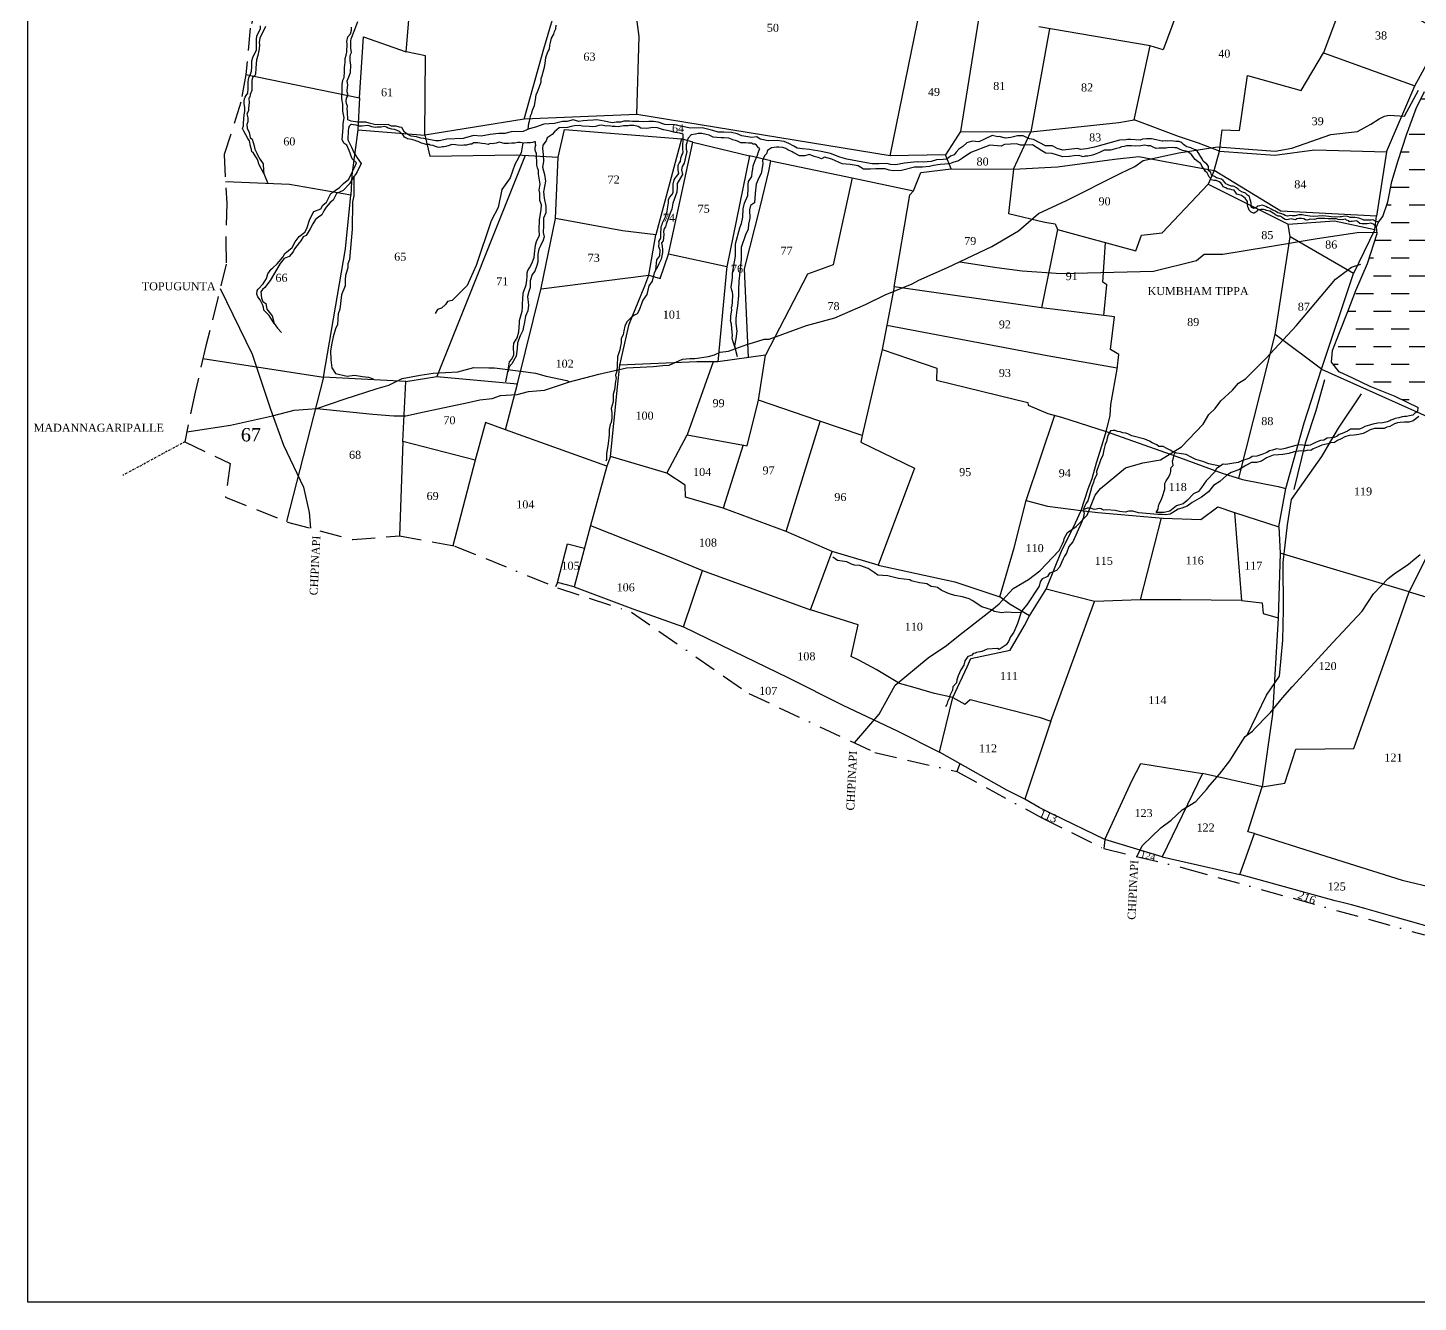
# Model space of a CAD drawing. Header units: inches. Extents: x 82 to 641, y 90 to 608.
# Drawn here: x 82.1 to 394.9, y 89.6 to 376.3 of the extents above; entities that cross this region are included whole.
import ezdxf

# ---------------------------------------------------------------- set-up
doc = ezdxf.new("R2010")
doc.units = ezdxf.units.IN
doc.header["$MEASUREMENT"] = 0
for name, pattern in [('ACAD_ISO02W100', [15, 12, -3]), ('ACAD_ISO07W100', [3, 0, -3]), ('BORDER', [1.75, 0.5, -0.25, 0.5, -0.25, 0, -0.25])]:
    doc.linetypes.add(name, pattern=pattern)
for name, color, linetype in [('CARTTRACK', 30, 'ACAD_ISO02W100'), ('NALA', 4, 'Continuous'), ('SURVEY_BND', 7, 'Continuous'), ('SURVEY_NO', 7, 'Continuous'), ('TEXT', 7, 'Continuous'), ('WATER_BODY', 4, 'Continuous')]:
    doc.layers.add(name, color=color, linetype=linetype)
doc.layers.add('FOOTPATH', color=150, linetype='ACAD_ISO07W100', lineweight=30)
doc.layers.add('VILL_BOUNDARY', color=6, linetype='BORDER', lineweight=30)
doc.styles.get("Standard").update_dxf_attribs({"font": 'TIMES.TTF', "height": 0.12})

msp = doc.modelspace()

# ---------------------------------------------------------------- hatches: boundary and pattern name
at = {"layer": 'WATER_BODY', "linetype": 'ByBlock'}
h = msp.add_hatch(dxfattribs=at)
h.set_pattern_fill('DASH', color=256, scale=31.8075, angle=180, style=0)
h.set_pattern_definition([(180, (-652.8374, -156.623), (-3.975938, -3.975937), [3.975938, -3.975938])])
h.paths.add_polyline_path([(426.74, 357.45), (420.52, 362.65), (413.96, 367.56), (407.85, 372.55), (405.98, 371.53), (402.86, 369.78), (399.23, 366.69), (396.3, 362.02), (394.47, 358.18), (392.24, 352.26), (390.4, 346.51), (388.94, 341.78), (388.04, 337.16), (386.95, 333.89), (385.94, 332.62), (385.56, 331.56), (385.71, 330.03), (383.48, 323.27), (380.84, 317.22), (379.06, 312.48), (377.22, 307.81), (375.59, 303.77), (375.4, 301.1), (377.14, 298.94), (380.18, 297.51), (384.1, 295.66), (389.73, 293.42), (395.01, 290.82), (396.26, 289.92), (397.01, 289.89), (398.57, 289.36), (399.73, 288.77), (402.57, 287.54), (403.86, 286.93), (405.14, 286.36), (406.93, 285.67), (407.6, 285.26), (408.73, 284.84), (411.09, 284.56), (412.22, 284.56), (413.2, 284.41), (414.95, 284.02), (415.93, 283.7), (416.7, 283.7), (417.54, 283.61), (418.8, 283.73), (419.84, 283.53), (421.71, 285.04), (424.1, 289.87), (426.35, 294.57), (428.56, 299.9), (430.32, 302.98), (433.22, 304.26), (436.82, 304.01), (441.22, 304.35), (448.27, 304.31), (449.11, 304.66), (450.6, 304.92), (451.9, 305.2), (453.18, 305.62), (454.43, 305.92), (456.17, 306.42), (457.68, 306.85), (458.75, 307.25), (459.52, 307.41), (460.77, 307.73), (462.01, 308.22), (463.24, 309.84), (459.55, 312.77), (453.84, 316.73), (448.84, 320.88), (444.22, 324.01), (439.81, 326.98), (439.23, 328.57), (439.26, 330.89), (438.04, 335.43), (436.82, 340.93), (435.64, 346.27), (433.99, 351.42)])

# ---------------------------------------------------------------- linework, layer by layer
at = {"linetype": 'ByBlock', "lineweight": 30}
msp.add_lwpolyline([(82.1, 608.35), (641.22, 608.35), (641.22, 89.65), (82.1, 89.65)], close=True, dxfattribs=at)
at = {"layer": 'CARTTRACK', "linetype": 'ByBlock'}
for points in [[(117.86, 285.42), (127.72, 286.94), (137.17, 289.03), (142.01, 290.33), (145.08, 290.54), (147.13, 290.65), (159.73, 289.4), (164.42, 289.01), (167.12, 289.01), (170.93, 289.85), (174.42, 290.59), (181.15, 292.02), (183.77, 292.65), (186.55, 292.95), (188.43, 293.63), (192.17, 293.82), (194.73, 294.51), (198.33, 294.82), (204, 296.7), (210.58, 298.41), (216.83, 299.83), (221.35, 300.05), (222.8, 300.1), (225, 300.36), (226.37, 300.45), (229.4, 301.79), (231.02, 301.96), (232.18, 301.96), (235.21, 302.36), (236.61, 302.75), (237.86, 303.35), (239.72, 303.56), (243.88, 305.09), (246.11, 305.78), (247.79, 306.27), (248.92, 306.28), (257.32, 309.35), (263.68, 311.11), (270.53, 314.07), (274.96, 316.24), (281.04, 318.73), (282.56, 319.54), (288.99, 322.39), (299.01, 327.16), (305.01, 330.65), (309.45, 334.54), (315.79, 337.47), (328.01, 343.63), (331.17, 345.12), (333.06, 346.45), (341.08, 348.22), (349.74, 349.55), (362.72, 348.55), (366.51, 349.28), (375.26, 352.31), (381.23, 352.99), (384.26, 354.65), (386.09, 355.88), (387.35, 356.44), (388.35, 356.64), (391.84, 356.46), (394.94, 362.33)], [(291.75, 323.71), (300.08, 322.4), (305.84, 321.65), (314.62, 321.02), (335.37, 321.57), (345, 323.99), (346.75, 325.42), (350.96, 325.42), (361, 327.09), (372.18, 328.96), (381.15, 330.3), (385.68, 330.35)], [(125.38, 317.65), (132.56, 302.92), (136.73, 290.54), (139.64, 282.42), (144.09, 272.99), (145.41, 267.28), (145.72, 263.75), (145.72, 263.75)], [(356.43, 217.23), (360.79, 226.22), (363.72, 230.47), (364.48, 238.54), (364.64, 245.44), (364.51, 256.02), (365.5, 264.52), (366.42, 270.21), (373.21, 279.9), (376.99, 286.24), (382.18, 293.96)], [(331.63, 189.89), (332.91, 192.39), (337.04, 196.36), (339.32, 198.1), (341.84, 200.42), (344.88, 202.31), (347.27, 204.99), (348.02, 205.99), (350.23, 208.42), (352.51, 211.44), (353.51, 212.98), (355.97, 216.9), (357.61, 218.08), (358.23, 218.8), (361.06, 221.73), (361.68, 222.28), (364.41, 225.61), (366.59, 228.07), (375.7, 238.06), (382.31, 245.06), (384.84, 248.98), (388.12, 252.45), (389.48, 253.46), (392.69, 255.69), (394.12, 256.9), (395.33, 257.88)]]:
    msp.add_lwpolyline(points, dxfattribs=at)
at = {"layer": 'FOOTPATH', "linetype": 'ByBlock'}
for points in [[(268.11, 215.45), (273.67, 221.91), (277.2, 228.44), (284.63, 234.59), (288.76, 237.37), (292.2, 240.12), (293.52, 241.13), (299, 245.38), (300.64, 246.74), (303.75, 250.23), (307.22, 252.21), (309.81, 254.18), (314.13, 258.72), (314.85, 260.23), (315.15, 260.89), (315.26, 261.41), (315.98, 262.76), (317.96, 264.16), (320.44, 266.71), (322.21, 271.2), (323.41, 272.69), (329.07, 277.36), (332.94, 278.5), (336.9, 279.17), (341.67, 282.04), (346.5, 287.19), (347.8, 289.31), (349.2, 290.65), (350.5, 292.43), (353.1, 294.79), (354.5, 296.37), (356.08, 297.38), (360.67, 301.98), (367.45, 309.29), (376.32, 319.81), (379.91, 322.51), (382.01, 323.17)], [(147.13, 290.65), (153.29, 292.81), (160.67, 295.18), (163.31, 295.95), (166.29, 297.4), (170.36, 298.16), (173.32, 298.62), (178.85, 298.91), (182.43, 299.9), (185.79, 299.83), (187.07, 299.83), (193.01, 299.11), (196.35, 298.65), (198.74, 297.96), (203.37, 297.02), (204, 296.7)], [(373.8, 297.14), (371.89, 290.14), (369.47, 282.88), (366.95, 272.45)]]:
    msp.add_lwpolyline(points, dxfattribs=at)
at = {"layer": 'NALA', "linetype": 'ByBlock'}
for points in [[(135.21, 343.55), (134.11, 345.67), (133.89, 346.32), (133.69, 346.88), (133.24, 347.54), (132.79, 348.24), (132.53, 348.41), (132.41, 348.93), (132.17, 349.73), (131.94, 350.92), (131.63, 351.4), (130.69, 353.09), (130.39, 353.66), (130.64, 354.28), (130.64, 354.96), (130.7, 355.74), (130.77, 356.73), (130.92, 357.49), (130.92, 358.31), (130.8, 359.33), (130.8, 359.79), (130.83, 360.38), (130.98, 360.71), (131.2, 361.11), (131.6, 361.59), (131.65, 362.66), (131.71, 364.1), (131.73, 364.67), (131.85, 365.06), (132.18, 365.86), (132.41, 366.54), (132.48, 367.52), (132.53, 368.32), (132.47, 368.86), (132.7, 369.63), (133.13, 370.45), (133.52, 371.33), (133.52, 372.83), (133.52, 373.78), (133.66, 374.47), (133.91, 375.09), (134.44, 376.13), (134.44, 376.74)], [(135.54, 376.65), (134.3, 374.02), (134.13, 372.99), (134.25, 372.46), (134.16, 371.59), (133.88, 370.06), (133.58, 369.09), (133.38, 367.28), (133.33, 365.89), (133.1, 365.44), (132.63, 365.14), (132.49, 364.49), (132.5, 363.74), (132.51, 362.77), (132.47, 362.22), (132.15, 361.31), (132.03, 360.75), (131.84, 360.49), (131.93, 359.42), (131.75, 358.31), (131.74, 357.68), (131.41, 356.98), (131.63, 356.06), (131.57, 355.14), (131.41, 354.55), (131.48, 353.72), (131.88, 352.77), (132.14, 351.66), (132.56, 351.25), (133, 349.76), (133.2, 349.06), (133.65, 348.11), (133.78, 347.77), (134.34, 346.72), (135.02, 345.7), (135.14, 344.17), (135.21, 343.55), (136.07, 341.31)], [(137.49, 309.8), (136.43, 311.64), (136.11, 311.94), (135.72, 312.27), (135.48, 312.54), (135.17, 312.82), (135.13, 313.48), (134.88, 314.07), (134.38, 315.12), (133.82, 315.77), (133.64, 316.42), (133.71, 317.2), (133.96, 317.56), (135.08, 318.74), (135.8, 319.91), (136.1, 320.98), (136.82, 322.01), (137.23, 322.33), (138.18, 323.24), (139.47, 324.73), (139.95, 325.53), (141.58, 326.93), (142.28, 328.19), (143.14, 329.37), (144.42, 330.34), (144.88, 331.18), (145.57, 333.27), (146.45, 334.99), (148.03, 335.59), (148.45, 336.43), (149.27, 337.13), (150.29, 339.04), (152.23, 340.4), (153.13, 341.28), (154.35, 342.26), (154.91, 343.58), (155.64, 345.08), (156.07, 345.98), (155.08, 346.87), (154.43, 348.73), (153.87, 349.92), (153.19, 350.35), (152.81, 351.18), (153.04, 353.85), (153.04, 354.83), (153.26, 356.04), (153, 357.54), (152.97, 358.46), (152.94, 359.13), (152.72, 360.37), (152.81, 362.22), (152.81, 363.56), (152.94, 364.55), (153.28, 365.17), (153.35, 366.45), (153.36, 367.36), (153.49, 368.58), (153.47, 369.4), (153.76, 370.19), (153.87, 370.83), (153.95, 372.69), (153.9, 373.27), (154.1, 374.26), (154.7, 374.98), (154.92, 375.83), (154.96, 376.47)], [(385.94, 332.62), (385.06, 332.88), (384.84, 333.06), (384.65, 333.12), (384.3, 333.09), (383.91, 333.04), (383.43, 333.05), (383, 333.04), (382.71, 333.08), (382.41, 333.18), (382.01, 333.33), (381.52, 333.49), (381.18, 333.56), (380.65, 333.66), (380.23, 333.68), (379.63, 333.67), (379.29, 333.77), (378.81, 333.95), (378.05, 333.89), (377.64, 333.84), (377.33, 333.79), (376.4, 333.73), (375.34, 333.77), (374.79, 333.89), (373.46, 334.04), (371.25, 333.89), (370.51, 333.99), (369.54, 334.13), (368.81, 334.24), (368.08, 334.28), (367.23, 334.02), (366.52, 334.06), (366.27, 334.11), (365.5, 333.96), (364.99, 334.14), (364.57, 334.3), (364.12, 334.51), (363.71, 334.64), (363.3, 334.7), (362.77, 335.05), (362.23, 335.29), (361.81, 335.54), (361.34, 335.79), (361.01, 335.93), (360.63, 336.13), (359.88, 336.46), (359.3, 336.28), (358.85, 336.17), (358.3, 335.72), (357.96, 335.65), (357.51, 335.88), (357.3, 336.16), (357.3, 336.49), (357.35, 336.84), (357.29, 337.26), (357.08, 337.71), (357.02, 338.03), (356.95, 338.34), (356.5, 338.7), (356.08, 339.1), (355.87, 339.2), (355.61, 339.31), (355.21, 339.45), (354.72, 339.71), (354.38, 340.05), (354.03, 340.3), (353.5, 340.6), (353.29, 340.67), (352.9, 340.72), (352.48, 340.85), (351.99, 341.05), (351.6, 341.24), (351.52, 341.34), (351, 341.97), (350.69, 342.24), (349.51, 342.61), (349.06, 342.86), (348.43, 343.21), (348.22, 343.74), (347.73, 344.26), (347.74, 345.21), (347.36, 345.64), (346.54, 346.29), (346.31, 346.84), (345.84, 347.51), (345.75, 347.7), (345.2, 348.65), (344.92, 348.86), (344.7, 348.91), (343.74, 349.29), (343.12, 349.44), (342.83, 349.58), (342.41, 349.86), (342.1, 350.07), (341.89, 350.28), (341.71, 350.47), (341.54, 350.6), (341.02, 350.72), (340.64, 350.74), (340.38, 350.76), (339.82, 350.85), (339.19, 350.88), (338.54, 350.82), (337.96, 350.88), (337.46, 350.84), (337.31, 350.79), (335.94, 351.11), (334.93, 351.38), (333.75, 351.36), (332.86, 351.31), (332.38, 351.07), (330.16, 351.19), (329.48, 351.21), (329.14, 351.1), (327.72, 351.07), (322.05, 349.47), (320.31, 349.13), (318.96, 348.97), (318.23, 349.18), (314.97, 348.83), (313.65, 349.2), (312.61, 349.77), (311.04, 349.78), (308.33, 351.21), (307.46, 351.37), (306.02, 352.06), (304.74, 352.01), (303.24, 351.67), (302.03, 351.48), (300.64, 351.85), (300.37, 351.8), (299.05, 352.08), (297.31, 351.26), (296.09, 350.69), (294.58, 350.8), (293.35, 350.46), (292.46, 349.63), (291.57, 349.04), (290.98, 348.33), (290.5, 347.78), (289.72, 347.46), (288.86, 346.77), (288.04, 346.7), (286.56, 346.61), (285.34, 346.26), (284.45, 346.2), (283.56, 346.13), (282.17, 346.19), (280.72, 346.06), (279.34, 345.9), (278.13, 345.65), (277.35, 345.51), (276.15, 345.6), (275.37, 345.78), (273.57, 345.72), (272.08, 345.72), (269.98, 346.08), (266.38, 346.74), (264.81, 347.23), (262.69, 348.05), (260.56, 348.47), (259.76, 348.63), (258.76, 348.77), (257.98, 348.98), (256.36, 349.07), (255.19, 349.25), (254.47, 349.69), (253.35, 350.32), (252.3, 350.72), (251.66, 350.8), (250.66, 350.96), (248.65, 350.92), (246.9, 351.3), (246.14, 351.81), (244.99, 351.65), (242.76, 352.03), (241.66, 352.44), (240.43, 352.81), (238.7, 352.87), (237.44, 352.87), (236.19, 353.2), (233.79, 353.79), (231.17, 353.72), (227.62, 354.5), (225.45, 354.56), (223.93, 355.13), (222.9, 355.23), (221.82, 355.22), (220.73, 355.16), (219.57, 355.22), (218.11, 355.22), (217.45, 355.32), (216.21, 355.3), (215.53, 355.11), (214.46, 355.09), (213.59, 354.98), (211.77, 355.36), (210.11, 355.59), (209.26, 355.56), (208.03, 355.49), (207.05, 355.4), (206.05, 355.22), (204.83, 355.59), (203.41, 355.24), (202.38, 355.25), (200.61, 354.83), (198.22, 354.67), (196.3, 354.01), (194.88, 353.62), (193.52, 353.01), (190.81, 352.94), (189.42, 352.57), (188.1, 352.53), (186.11, 352.31), (184.08, 351.94), (182.4, 352.12), (180.03, 351.42), (176.38, 351.25), (174.65, 350.91), (173.89, 350.91), (171.14, 351.43), (170.5, 351.49), (169.58, 351.83), (168.38, 351.97), (167.63, 352.35), (166.87, 352.85), (166.25, 353.92), (165.73, 353.96), (164.97, 354.18), (163.92, 354.2), (163.2, 354.54), (160.43, 354.48), (158.93, 354.84), (158.15, 355.12), (156.27, 355.09), (154.84, 355.3), (154.12, 355.63), (154, 357.43), (153.93, 358.12), (154.06, 358.68), (153.86, 359.09), (153.8, 359.28), (153.75, 359.79), (153.78, 360.46), (154.02, 360.89), (154.09, 361.37), (153.96, 361.92), (153.98, 362.33), (154.09, 363.43), (153.93, 364.38), (154.17, 364.95), (154.49, 365.64), (154.71, 366.25), (154.78, 367.95), (154.62, 368.97), (154.6, 369.47), (154.61, 369.8), (154.72, 370.3), (154.9, 370.75), (154.81, 371.75), (154.8, 372.36), (154.81, 373.42), (154.86, 373.84), (155.67, 375.95), (156.32, 377.74)], [(194.64, 353.51), (194.82, 354.87), (194.94, 355.31), (195.1, 355.92), (195.22, 356.55), (195.47, 357.14), (195.65, 357.77), (196.08, 358.87), (196.3, 360.11), (196.46, 361.22), (196.75, 361.93), (197.18, 362.9), (197.62, 364.14), (197.62, 364.93), (197.89, 365.78), (198.05, 366.41), (198.33, 367.46), (198.5, 368.29), (198.66, 369.65), (199.11, 370.89), (199.49, 371.55), (199.51, 372.41), (199.78, 373.3), (199.92, 373.99), (200.47, 374.9), (200.59, 375.49), (200.9, 376.1), (200.98, 376.95)], [(189.67, 296.68), (189.93, 298.16), (190.11, 298.95), (190.48, 301.19), (190.97, 301.81), (191.12, 302.14), (191.43, 302.65), (191.43, 302.9), (191.35, 304.46), (191.42, 305.39), (192.17, 306.58), (192.55, 307.93), (192.75, 309.98), (192.75, 310.49), (193, 311.56), (193.34, 312.58), (193.38, 313.5), (193.39, 314.33), (193.44, 315.21), (193.56, 316.66), (193.77, 317.28), (194.1, 318.04), (194.23, 318.53), (194.35, 319.52), (194.47, 320.43), (194.48, 321.17), (194.61, 321.76), (194.94, 322.35), (195.47, 323.3), (196, 324.62), (196.06, 325.49), (196.33, 327.42), (196.58, 328.24), (197.25, 329.7), (197.13, 330.82), (197.2, 333.21), (197.58, 335.36), (197.69, 336.48), (197.3, 337.44), (197.3, 339.1), (197.16, 339.77), (197.34, 341.18), (196.99, 343.4), (196.99, 344.19), (196.78, 344.82), (196.64, 345.45), (196.55, 348.13), (196.38, 348.33), (196.26, 348.77), (196.28, 349.19), (196.28, 349.5), (196.43, 349.91), (196.35, 350.31), (196.35, 350.71), (196.12, 350.66), (195.61, 350.52), (195.17, 350.42), (194.9, 350.42), (194.48, 350.47), (193.67, 350.41), (193.24, 350.47), (192.86, 350.53), (192.31, 350.51), (191.67, 350.41), (190.99, 350.37), (190.28, 350.33), (189.3, 350.33), (188.76, 350.45), (188.14, 350.57), (187.47, 350.38), (186.59, 350.26), (186.13, 350.29), (185.7, 350.07), (185, 350.2), (184.26, 350.32), (183.83, 350.39), (183.33, 350.48), (182.35, 350.44), (182.01, 350.17), (181.54, 350.12), (180.78, 349.9), (180.17, 349.89), (179.62, 349.87), (178.8, 349.94), (178.31, 349.99), (177.5, 350.11), (176.91, 349.85), (176.11, 349.61), (175.69, 349.54), (175.38, 349.53), (174.81, 349.41), (174.27, 349.47), (173.62, 349.68), (173.3, 349.83), (172.66, 349.96), (172.41, 350.06), (171.73, 350.1), (171.25, 350.24), (170.64, 350.41), (170.21, 350.58), (169.89, 350.75), (169.56, 350.86), (169.23, 350.99), (168.74, 351.09), (168.41, 351.21), (167.54, 351.35), (167.32, 351.47), (166.82, 351.73), (166.49, 352.31), (166.26, 352.51), (165.72, 353.01), (165.19, 353.2), (164.57, 353.44), (164.02, 353.55), (163.17, 353.74), (162.8, 353.99), (162.26, 354.09), (161.61, 353.96), (160.67, 353.99), (160.26, 353.88), (159.53, 354.04), (158.91, 354.24), (158.47, 354.37), (157.35, 354.22), (156.82, 354.17), (156.68, 354.17), (156.01, 354.39), (155.4, 354.51), (154.89, 354.57), (154.81, 354.61), (154.39, 354.18), (154.22, 353.68), (154.14, 353.26), (154.08, 351.13), (154.9, 349.46), (155.43, 348.25), (156.23, 347.08), (157.08, 345.81), (156.19, 343.95), (155.82, 343.33), (155.42, 342.84), (155.44, 338.56), (155.14, 337.18), (155.11, 331.05), (154.5, 324.21), (154.13, 323.24), (154.13, 322.32), (153.58, 320.61), (153.53, 319.63), (153.48, 318.25), (152.7, 316.26), (152.32, 313.03), (151.95, 312.01), (151.77, 309.61), (151.35, 308.59), (150.8, 306.83), (150.47, 305.4), (150.19, 303.68), (150.24, 301.6), (150.52, 299.8), (151.35, 298.55), (153.95, 297.95), (155.61, 298.22), (157.37, 297.85), (158.76, 297.71), (159.78, 297.34)], [(223.41, 321.9), (223.58, 324.13), (224.26, 325.05), (224.33, 326.31), (224.08, 327.03), (224.17, 327.98), (224.08, 328.28), (224.3, 328.65), (224.48, 329.03), (224.49, 329.69), (224.5, 330.29), (224.59, 331.07), (224.62, 331.6), (224.81, 332.11), (224.9, 332.45), (225.05, 332.76), (225.53, 333.81), (225.8, 334.59), (225.93, 335), (225.99, 335.63), (226.27, 336.94), (226.21, 337.6), (226.47, 338.13), (226.98, 338.73), (227.28, 339.3), (227.29, 339.87), (227.32, 340.51), (227.32, 341.14), (227.51, 342.09), (227.72, 342.48), (228.1, 342.94), (228.23, 343.16), (228.54, 343.58), (228.44, 344.32), (228.41, 345.01), (228.41, 345.42), (228.64, 345.84), (228.92, 346.25), (229.05, 346.98), (229.21, 347.66), (229.46, 348.06), (229.51, 348.45), (229.46, 349.06), (229.46, 349.61), (229.43, 350.12), (229.55, 350.73), (229.55, 351.41), (229.55, 352.09), (229.55, 352.39), (228.82, 352.59), (227.76, 352.81), (226.65, 353.09), (225.96, 353.22), (225.11, 353.38), (223.77, 353.84), (222.72, 353.87), (221.37, 353.68), (220.03, 353.75), (219.42, 354.09), (218.48, 354.38), (217.47, 354.38), (217.17, 354.31), (216.1, 354.28), (214.91, 354.07), (214.22, 354.12), (213.55, 354.13), (212.9, 354.25), (212.27, 354.22), (211.16, 354.41), (210.55, 354.37), (209.85, 354.12), (209.15, 354.08), (208.36, 354.09), (206.89, 354.19), (206.13, 354.36), (205.11, 354.24), (204.33, 354.09), (203.54, 353.9), (201.68, 353.86), (200.59, 352.93), (200.06, 352.3), (198.92, 351.56), (198.74, 350.9), (197.95, 349.95), (197.88, 349.21), (198.05, 347.82), (198.11, 346.23), (197.89, 344.95), (198.37, 343.3), (198.55, 341.86), (198.55, 341.86), (198.11, 339.42), (198.24, 337.98), (198.61, 336.17), (198.68, 334.74), (198.09, 333.49), (198.12, 331.81), (198.04, 330.3), (198.3, 329.27), (198.01, 328.59), (197.45, 327.27), (197.05, 326.51), (196.88, 325.38), (196.83, 323.69), (196.64, 322.87), (196.16, 321.55), (195.57, 320.84), (195.1, 319.38), (195.1, 317.94), (194.84, 317.02), (194.55, 315.85), (194.72, 313.96), (194.57, 312.69), (194.06, 311.46), (193.83, 310.13), (193.64, 309.08), (193.45, 308.21), (192.84, 307.01), (192.29, 305.44), (192.18, 304.2), (191.95, 302.43), (191.64, 301.96), (191, 300.76), (190.37, 300.03), (190.11, 298.95)], [(193.45, 350.44), (193.12, 348.2), (191.66, 345.54), (190.6, 342.54), (188.75, 339.94), (187.92, 335.91), (186.32, 332.89), (182.95, 322.89), (180.98, 318.39), (178.93, 316.3), (177.59, 314.96), (176.54, 314.74), (176.06, 314.07), (175.17, 313.25), (174.27, 312.92), (173.75, 312.06)], [(241.73, 302.31), (241.21, 304.34), (240.75, 305.92), (240.59, 306.58), (240.61, 307.14), (240.52, 308.68), (240.39, 309.68), (240.22, 310.5), (240.25, 310.87), (240.25, 311.34), (240.26, 311.53), (240.52, 312.84), (240.42, 313.39), (240.6, 313.79), (240.64, 314.59), (240.75, 316.29), (240.65, 316.88), (240.48, 317.29), (240.37, 317.95), (240.65, 320.1), (240.65, 321.12), (241.29, 324.92), (241.29, 326.11), (241.29, 326.83), (241.31, 327.72), (242.27, 331.33), (242.68, 332.34), (242.98, 333.76), (243.04, 335.63), (243.32, 336.87), (244.06, 338.58), (244.13, 340.14), (244.15, 341.05), (244.26, 341.75), (244.96, 342.87), (245.07, 343.79), (245.19, 344.49), (245.3, 345.3), (245.71, 346.49), (246.24, 347.7), (246.52, 348.43), (246.79, 349.15), (246.5, 349.35), (246.02, 349.95), (245.72, 350.17), (245.29, 350.17), (244.88, 350.38), (244.21, 350.34), (243.56, 350.44), (242.96, 350.45), (242.51, 350.46), (241.77, 350.81), (241.35, 350.97), (240.66, 351.16), (240.54, 351.2), (239.8, 351.47), (238.67, 351.6), (238.12, 351.58), (237.08, 351.62), (236.32, 351.74), (235.37, 352.19), (234.68, 352.32), (233.77, 352.56), (232.92, 352.53), (232.34, 352.38), (231.36, 352.27), (230.64, 351.48), (230.42, 350.89), (230.39, 350.44), (230.25, 349.99), (230.18, 349.65), (230.19, 349.03), (230.35, 348.51), (230.08, 347.22), (229.73, 345.9), (229.33, 345.13), (229.18, 344.41), (229.38, 343.34), (228.2, 341.3), (228.2, 340.56), (228.15, 339.32), (227.21, 336.9), (227, 335.51), (226.63, 334.65), (225.72, 332.16), (225.57, 331.56), (225.27, 331.18), (225.08, 330.52), (225.17, 329.84), (225.03, 328.38), (224.7, 327.98), (224.83, 327.17), (224.87, 326.4), (224.88, 325.81), (224.58, 324.25), (224.08, 323.26), (223.84, 322.71), (223.05, 321.24), (222.55, 319.35), (221.84, 318.26), (221.36, 316.32), (220.45, 315.05), (219.63, 312.77), (219.23, 311.95), (218.62, 311.68), (217.94, 311.23), (216.86, 310.2), (216.41, 309.22), (216.21, 308.18), (216.07, 307.27), (215.6, 306.44), (215.59, 305.43), (215.38, 304.44), (215.3, 303.91), (215.03, 302.99), (214.8, 302.33), (214.66, 300.38), (214.59, 299.11), (214.31, 298.2), (214.46, 297.46), (214.34, 296.83), (214.21, 296.19), (214.06, 294.89), (213.79, 293.9), (213.81, 292.82), (213.81, 292.18), (213.35, 290.65), (213.5, 289.7), (213.53, 288.55), (213.33, 287.54), (213.13, 287.09), (212.87, 285.97), (212.86, 284.73), (212.7, 282.83), (212.51, 281.81), (212.28, 280.53), (212.26, 279.22), (212.17, 278.85)], [(385.56, 331.56), (384.82, 332.15), (384.27, 332.36), (383.43, 332.25), (382.71, 332.25), (382.26, 332.2), (381.76, 332.34), (381.23, 332.77), (381.11, 332.87), (380.61, 332.85), (380.06, 332.75), (379.76, 332.72), (379.48, 332.7), (379.32, 332.87), (378.77, 333.08), (378.53, 333.25), (378.17, 333.19), (377.79, 333.12), (376.92, 333.19), (376.54, 333.35), (376.07, 333.35), (375.31, 333.34), (374.68, 333.39), (373.89, 333.43), (373.73, 333.42), (372.3, 333.43), (371.5, 333.23), (370.64, 333.25), (369.88, 333.06), (369.53, 333.16), (369.16, 333.34), (368.63, 333.43), (368.04, 333.4), (367.59, 333.33), (367.28, 333.14), (366.93, 333.2), (366.32, 333.34), (365.75, 333.21), (365.34, 333.14), (364.96, 333.22), (364.61, 333.46), (364.34, 333.64), (364.12, 333.79), (363.84, 333.93), (363.42, 333.98), (363.1, 334.11), (362.83, 334.27), (362.66, 334.4), (361.55, 335.07), (360.79, 335.26), (360.5, 335.38), (360.13, 335.44), (359.54, 335.46), (358.85, 335.37), (358.63, 335.07), (358.4, 334.83), (358.02, 334.64), (357.87, 334.65), (357.3, 334.83), (356.88, 335.32), (356.7, 335.73), (356.57, 336.04), (356.48, 336.59), (356.49, 336.94), (356.53, 337.24), (355.98, 337.99), (355.16, 338.62), (354.1, 338.89), (353.47, 339.77), (353, 339.91), (352.59, 340.04), (352.27, 340.01), (351.9, 340.1), (351.63, 340.31), (351.05, 340.52), (350.87, 340.92), (350.54, 341.45), (350.12, 341.71), (349.98, 341.76), (349.42, 342), (348.92, 341.97), (348.34, 342.12), (348.07, 342.58), (347.84, 342.89), (347.73, 343.09), (347.41, 343.7), (347.06, 343.97), (346.83, 344.37), (346.67, 344.6), (346.48, 344.87), (346.26, 345.2), (346.05, 345.62), (345.96, 345.77), (345.62, 346.02), (345.37, 346.17), (344.72, 346.7), (344.17, 347.35), (343.9, 347.8), (343.65, 347.97), (343.14, 348.4), (342.67, 348.57), (342.23, 348.62), (341.87, 348.71), (341.17, 349.05), (340.58, 349.31), (340.16, 349.36), (339.53, 349.38), (338.52, 349.36), (338.14, 349.27), (337.61, 349.28), (336.66, 349.24), (335.95, 349.17), (335.46, 349.4), (334.7, 349.79), (334.03, 349.78), (333.38, 349.95), (332.53, 349.8), (331.28, 349.7), (330.43, 349.81), (329.76, 349.8), (329.29, 349.77), (328.75, 349.61), (328.13, 349.53), (327.67, 349.35), (327.04, 349.21), (326.48, 348.99), (325.71, 348.78), (324.84, 348.77), (324.24, 348.82), (323.22, 348.3), (322.48, 347.94), (321.84, 347.76), (321.32, 347.61), (320.58, 347.48), (319.99, 347.43), (319.55, 347.33), (319.07, 347.48), (318.47, 347.61), (317.46, 347.52), (316.48, 347.41), (316.36, 347.4), (314.99, 347.32), (312.58, 348.06), (311.16, 348.11), (310.22, 348.66), (308.12, 349.99), (306.43, 349.96), (305.43, 349.96), (304.57, 350.24), (301.85, 350.05), (301.05, 349.69), (298.5, 349.94), (294.25, 348.27), (292.39, 346.98), (291.52, 346.39), (290.21, 346.02), (289.47, 345.69), (287.37, 345.56), (285.89, 345.38), (284.93, 345.11), (283.39, 344.97), (281.56, 344.95), (278.66, 344.23), (276.86, 344.14), (275.85, 344.27), (274.97, 344.58), (272.91, 344.58), (271.66, 344.51), (270.14, 344.53), (268.95, 345.29), (267.1, 345.6), (265.32, 345.74), (263.02, 346.76), (261.31, 347.26), (260.7, 346.88), (259.95, 347.15), (259, 347.36), (258.74, 347.56), (257.91, 347.84), (256.94, 347.52), (255.69, 347.56), (254.41, 348.22), (254.04, 348.41), (253.09, 348.89), (252.64, 349.17), (251.99, 349.42), (251.06, 349.48), (250.56, 349.48), (249.41, 349.33), (248.51, 348.71), (248.28, 347.99), (247.83, 347.5), (247.42, 346.44), (247.47, 345.71), (247.06, 343.56), (246.55, 342.54), (245.97, 341.14), (245.77, 339.11), (245.61, 336.96), (244.72, 336.38), (244.48, 335.36), (244.51, 333.54), (244.26, 332.17), (244.2, 331), (243.6, 329.73), (242.56, 326.92), (242.56, 324.2), (242.05, 319.34), (241.96, 317.46), (241.96, 316.07), (241.78, 313.67), (241.64, 312.91), (241.38, 310.9), (241.41, 309.83), (241.64, 308.07), (241.4, 306.37), (241.12, 304.78), (241.22, 304.27)], [(155.42, 342.84), (154.51, 341.22), (153.04, 339.73), (151.52, 339.08), (150.79, 337.52), (150.1, 337.02), (149.23, 335.95), (148.72, 335.16), (148.24, 334.29), (147.49, 333.75), (146.86, 333.18), (146.21, 332.21), (145.64, 331.1), (144.69, 329.62), (144.08, 329.28), (143.55, 328.42), (143.15, 327.95), (142.12, 326.62), (141.79, 325.95), (140.92, 324.86), (139.75, 324.43), (138.9, 323.28), (136.59, 319.51), (135.39, 317.89), (134.92, 317.42), (134.56, 316.92), (134.67, 315.51), (134.99, 314.79), (135.64, 314.28), (135.9, 313.05), (136.51, 312.29), (137.09, 311.54), (137.49, 309.8), (138.28, 308.76), (139.18, 307.78)], [(394.82, 290.91), (394.78, 290.01), (394.43, 289.79), (394.15, 289.64), (393.73, 289.21), (392.94, 289.01), (392.26, 288.91), (391.85, 288.86), (391.32, 288.78), (390.52, 288.61), (389.72, 288.46), (389.18, 288.2), (388.77, 288.03), (388.49, 287.92), (387.9, 287.71), (386.93, 287.48), (385.86, 287.39), (385.45, 287.29), (384.73, 287.18), (383.94, 286.93), (382.91, 286.63), (382.36, 286.33), (381.72, 286.07), (380.88, 286.03), (379.71, 286.07), (378.97, 285.56), (377.77, 285.07), (377.16, 284.82), (376.68, 284.46), (376, 284.13), (374.44, 283.98), (373.69, 283.54), (372.95, 283.49), (371.94, 283.14), (370.6, 282.42), (370.2, 282.36), (369.56, 282.34), (368.97, 282.41), (368.08, 282.52), (367.36, 282.38), (365.73, 281.91), (365.01, 281.68), (364.03, 281.45), (363.03, 281.63), (362.15, 281.29), (361.42, 281.15), (360.83, 280.81), (359.75, 280.33), (358.58, 279.94), (357.58, 279.88), (357.02, 279.51), (355.25, 278.88), (354.37, 278.51), (352.96, 278.33), (351.6, 278.1), (351.02, 278.18), (349.5, 277.21), (349.05, 276.36), (347.21, 274.45), (346.19, 272.94), (345.45, 272.01), (344.37, 271.5), (342.92, 269.97), (342.04, 269.24), (340.99, 268.92), (340.51, 268.78), (339.37, 267.91), (339.01, 267.59), (337.75, 267.31), (335.95, 267.27)], [(395.05, 288.89), (393.79, 287.91), (392.78, 287.63), (391.79, 287.64), (390.85, 287.57), (390.23, 287.43), (389.57, 287.24), (388.5, 286.61), (387.88, 286.48), (387.26, 286.22), (386.01, 286.19), (385.05, 286.2), (384.13, 285.88), (383.27, 285.43), (382.5, 285.07), (381.58, 284.84), (380.53, 284.72), (379.35, 284.61), (378.37, 284.35), (377.57, 283.84), (376.77, 283.46), (376.09, 283.04), (375.16, 282.93), (374.55, 282.72), (373.23, 282.46), (372.4, 282.1), (371.3, 281.6), (370.75, 281.26), (370.07, 281.29), (369.34, 281.11), (368.45, 281.14), (367.02, 280.94), (365.79, 280.59), (364.47, 280.31), (363.45, 280.28), (362.26, 280.22), (360.8, 279.61), (359.69, 278.86), (358.56, 278.53), (357.93, 278.56), (357.43, 278.53), (356.12, 277.88), (354.57, 276.88), (352.81, 276.31), (351.79, 275.61), (350.28, 274.27), (348.88, 273.36), (347.75, 271.93), (346.13, 270.75), (344.02, 269.51), (342.9, 268.74), (341.7, 268.29), (340.92, 268.04), (339.1, 266.94), (338, 266.8), (337.32, 266.83), (336.33, 266.82), (332.01, 267.23), (330.72, 267.62), (329.8, 267.6), (328.99, 267.36), (327.7, 267.52), (326.73, 267.73), (324.88, 267.92), (324.17, 267.82), (323.83, 267.98), (323.56, 268.13), (323.25, 268.19), (322.03, 267.99), (321.6, 268.15), (321.16, 268.26), (320.77, 268.26), (320.44, 268.26), (319.55, 267.91)], [(350.26, 277.69), (347.78, 278.23), (346.46, 278.74), (344.85, 279.21), (343.8, 279.74), (342.67, 280.34), (340.61, 280.62), (339.72, 280.92), (339.14, 281.35), (338.34, 281.68), (337.52, 282.12), (336.57, 282.12), (336.12, 282.49), (335.06, 282.96), (334.47, 283.31), (333.4, 283.76), (330.5, 284.51), (329.58, 285), (329.16, 285.17), (328.48, 285.2), (327.82, 285.43), (327.23, 285.5), (326.72, 285.73), (326.26, 285.74), (325.7, 285.68), (325.13, 284.76), (324.9, 284), (324.76, 283.3), (324.46, 282.59), (324.2, 281.36), (323.95, 280.22), (323.41, 279.06), (323.18, 278.41), (323, 277.8), (322.52, 276.51), (322.59, 275.81), (322.03, 274.7), (321.83, 274.01), (321.45, 273.11), (321.16, 272.01), (320.56, 269.94), (320.19, 269.42), (319.91, 268.77), (319.55, 267.91), (319.74, 267.15), (319.52, 266.04), (319.15, 265.07), (317.2, 260.69), (316.29, 259.66), (315.8, 258.12), (315.32, 257.45), (315.01, 256.85), (314.22, 255.02), (313.52, 254.22), (312.6, 253.84), (311.96, 253.65), (311.51, 252.91), (311.05, 252.68), (310.28, 252.39), (309.85, 251.73), (309.6, 250.69), (306.83, 246.52), (305.66, 245.13), (304.77, 242.3), (303.96, 240.39), (303.21, 239.33), (302.76, 238.31), (302.21, 237.5), (300.6, 236.5), (300.27, 236.73), (297.94, 236.52), (296.7, 236.01), (295.55, 235.79), (295.25, 235.68), (294.81, 235.58), (294.45, 235.2), (294.09, 235.03), (293.61, 234.87), (293.25, 234.46), (292.89, 233.94), (292.66, 232.95), (292.02, 231.89), (291.43, 230.52), (291.13, 229.67), (291.03, 228.94), (290.24, 228.08), (290.16, 227.33), (289.55, 226.11), (289.45, 225.59), (289.03, 224.68), (288.88, 224.13), (288.59, 223.61)], [(335.95, 267.27), (336.44, 268.04), (336.46, 268.8), (336.67, 269.36), (337.11, 270.09), (337.39, 270.89), (337.9, 272.52), (337.9, 273.21), (337.9, 273.81), (338.2, 274.39), (338.63, 275.09), (339.12, 275.94), (339.23, 276.51), (339.24, 277.02), (339.35, 277.42), (339.81, 277.88), (339.66, 278.82), (339.88, 279.6), (340.01, 280.31), (340.16, 280.62), (340.2, 280.76)], [(305.53, 244.71), (303.33, 244.82), (302.19, 244.85), (301.2, 244.73), (299.52, 245), (299.16, 245.33), (296.77, 246.05), (294.55, 247.48), (293.92, 247.87), (292.39, 248.35), (290.63, 248.65), (289.46, 249.01), (288.83, 249.25), (287.57, 249.82), (286.76, 250.45), (286.4, 250.48), (285.3, 250.68), (284.37, 251.22), (283.89, 251.31), (282.69, 251.46), (280.8, 251.91), (280.51, 252.12), (278.02, 252.48), (275.62, 253.05), (273.31, 253.17), (272.53, 253.8), (271.18, 254.7), (269.27, 255.39), (268.06, 255.45), (267.43, 255.69), (266.38, 256.17), (264.23, 256.47), (263.24, 257.22)]]:
    msp.add_lwpolyline(points, dxfattribs=at)
at = {"layer": 'SURVEY_BND', "linetype": 'ByBlock'}
for points in [[(356.43, 410.92), (349.47, 389.09), (344.58, 390.38), (337.55, 371.38), (334.62, 372.26), (309.53, 376.55)], [(193.8, 355.74), (171.41, 352.16), (171.6, 370.05), (167.26, 370.92), (168.39, 385.22), (152.67, 389.63), (147.9, 394.82), (141.62, 398.36)], [(381.39, 391.62), (373.58, 370.66), (394.16, 363.27), (400.61, 375.04), (394.17, 378.69)], [(219.14, 356.86), (193.8, 355.74), (198.22, 371.62), (201.87, 384.1)], [(276.1, 347.56), (219.14, 356.86), (219.66, 374.38), (218.41, 383.45)], [(291.92, 353.01), (288.57, 347.78), (276.1, 347.56), (282.9, 380.92)], [(296, 378.27), (291.92, 353.01), (307.74, 352.92)], [(311.96, 376.13), (307.74, 352.92), (327.57, 354.99), (331.02, 355.59), (334.62, 372.26)], [(131.12, 365.79), (156.71, 360.6), (157.62, 374.29), (167.26, 370.92)], [(350.18, 348.6), (350.79, 353.35), (354.72, 353.19), (356.5, 365.63), (368.58, 362.19), (373.58, 370.66)], [(350.18, 348.6), (362.68, 347.64), (371.57, 348.87), (387.74, 348.42), (394.16, 363.27)], [(156.71, 360.6), (156.34, 353.41), (155.01, 343.21), (154.77, 338.68), (141.01, 341.06), (126.58, 341.7)], [(303.84, 344.53), (313.78, 345.08), (326.59, 346.74), (332.04, 347.39), (338, 346.22), (344.49, 345.03), (348.99, 344.26), (350.18, 348.6), (345.5, 350.38), (340.95, 351.9), (331.02, 355.59)], [(156.34, 353.41), (171.41, 352.16), (172.55, 347.48), (192.01, 347.73), (201.43, 347.22), (202.85, 353.44), (229.19, 351.35), (223.4, 329.78), (215.91, 330.68), (200.84, 333.41), (201.43, 347.22)], [(221.8, 320.71), (224.34, 319.91), (226.23, 325.42), (231.75, 350.62), (229.19, 351.35)], [(231.75, 350.62), (244.49, 347.54), (239.33, 322.59), (226.23, 325.42)], [(289.86, 344.61), (303.84, 344.53), (307.74, 352.92)], [(194.01, 347.62), (174.11, 297.86), (192.3, 296.24), (197.61, 317.79), (200.84, 333.41)], [(244.22, 302.18), (243.34, 322.12), (246.94, 336.29), (248.84, 344.08), (249.3, 346.39), (244.49, 347.54)], [(267.55, 342.59), (281.37, 339.62), (282.99, 343.8), (289.86, 344.61), (288.57, 347.78)], [(387.74, 348.42), (385.5, 333.92), (363.98, 335.07), (348.99, 344.26)], [(249.3, 346.39), (267.55, 342.59), (263.32, 323), (257.53, 320.94), (248.08, 302.72)], [(303.84, 344.53), (302.76, 334.53), (310.91, 332.6), (313.22, 332.25), (313.79, 330.99), (331.35, 326.19), (332.63, 329.66), (337.28, 330.2), (347.67, 341.16)], [(348.99, 344.26), (347.67, 341.16), (365.62, 332.12), (376.07, 332.89), (385.13, 330.92), (385.5, 333.92)], [(148.65, 297.72), (153.56, 326.62), (154.77, 338.68)], [(276.99, 318.07), (280.54, 338.75), (281.37, 339.62)], [(385.13, 330.92), (380.37, 321.07), (366.07, 329.3), (365.62, 332.12)], [(197.57, 317.63), (221.8, 320.71), (223.4, 329.78)], [(313.79, 330.99), (310.13, 313.36)], [(324.7, 285.5), (340.36, 280), (350.78, 276.12), (355.36, 274.75), (363.39, 273.11), (365.12, 272.7), (369.25, 287.46), (373.15, 299.57), (362.71, 307.34), (366.07, 329.3)], [(324.21, 311.61), (324.85, 318.53), (323.92, 319.14), (324.57, 328.04)], [(239.36, 322.71), (237.33, 301.21), (232.62, 301.18), (215.32, 300.45), (217.42, 309.68), (220.92, 318.28), (221.8, 320.71)], [(373.15, 299.57), (380.37, 321.07)], [(332.42, 247.61), (322.06, 247.3), (311.23, 250.04), (314.68, 258.6), (317.8, 264.95), (319.11, 267.72), (320.65, 272.62), (321.56, 274.91), (322.54, 278.47), (323.76, 282.27), (324.76, 285.72), (325.58, 289.13), (325.72, 291.61), (327.15, 299.57), (327.59, 302.84), (325.65, 303.97), (326.6, 311.31), (317.48, 312.46), (310.13, 313.36), (276.99, 318.07), (275.39, 309.45), (311.42, 302.64), (327.19, 299.81)], [(275.39, 309.45), (274.32, 303.97), (286.58, 299.74), (286.5, 297.04), (307.07, 292.01), (307.19, 291.43), (311.58, 289.57), (314.69, 288.73), (324.7, 285.5)], [(354.58, 274.98), (362.71, 307.34)], [(274.32, 303.97), (269.84, 284.64), (259.82, 287.95), (246.49, 292.58), (248.08, 302.72), (237.33, 301.21)], [(121.51, 301.91), (148.65, 297.72)], [(225.83, 276.12), (213.22, 279.86), (214.77, 295.46), (215.32, 300.45)], [(236.28, 301.21), (230.42, 284.8), (243.97, 282.31), (246.49, 292.58)], [(167.12, 296.76), (148.65, 297.72), (140.31, 265.23)], [(189.6, 285.88), (185.1, 287.51), (182.73, 279.04), (166.49, 283.23), (167.12, 296.76), (174.11, 297.86)], [(373.15, 299.57), (397.62, 288.56), (409.9, 282.98)], [(212.38, 277.7), (189.6, 285.88), (192.3, 296.24)], [(306.69, 269.97), (313.14, 289.15)], [(243.02, 282.48), (238.55, 268.3), (230.09, 270.75), (229.96, 273.42), (225.83, 276.12), (230.42, 284.8)], [(252.75, 263), (260.34, 287.78)], [(166.49, 283.23), (165.71, 262.02)], [(269.84, 284.64), (269.51, 283.08), (281.58, 277.28), (273.42, 255.43), (263.04, 258.52)], [(392.84, 249.45), (401.3, 266.2), (406.97, 276.53), (409.9, 282.97), (421.95, 281.62)], [(182.73, 279.04), (177.75, 259.83)], [(213.22, 279.86), (212.38, 277.7), (208.73, 264.34), (226.49, 257.35), (233.9, 254.21), (258.2, 245.41), (263.04, 258.52), (252.75, 263), (238.55, 268.3)], [(363.54, 264.05), (365.12, 272.7)], [(290.2, 225.65), (293.41, 232.57), (294.28, 234.42), (303.08, 236.3), (306.34, 241.87), (307.45, 244.07), (303.1, 246.61), (300.76, 248.31), (303.98, 259.36), (306.69, 269.97), (311.5, 268.75), (319.11, 267.72), (322.8, 267.31), (337.53, 266.05), (346.01, 265.75), (349.8, 268.58), (353.61, 267.27), (355.12, 247.47), (359.79, 247), (360.03, 244.57), (363.37, 243.56)], [(355.12, 247.47), (341.53, 247.66), (332.42, 247.61), (337.16, 266.08)], [(353.61, 267.27), (363.54, 264.05), (363.84, 258.16)], [(208.73, 264.34), (205.05, 250.58), (201.24, 251.53), (203.51, 260.27), (207.37, 259.24)], [(392.84, 249.45), (363.84, 258.16), (363.37, 243.51), (362.11, 221.94), (359.8, 205.56), (346.35, 208.55), (337.33, 189.83), (346.94, 187.68), (354.76, 185.85)], [(205.05, 250.58), (218.2, 245.61), (229.64, 241.6), (233.9, 254.21)], [(273.42, 255.43), (290.63, 251.67), (300.76, 248.31)], [(201.24, 251.53), (200.84, 250.54)], [(307.45, 244.07), (311.23, 250.04)], [(312.28, 220.37), (322.06, 247.3)], [(358.06, 195.09), (356.55, 195.48), (359.8, 205.56), (364.88, 206.39), (367.37, 214.06), (380.42, 214.23), (388.48, 236.76), (392.84, 249.45), (415.16, 242.8)], [(290.2, 225.65), (286.1, 226.57), (281.18, 227.97), (279.02, 228.6), (278.23, 228.79), (272.98, 232.01), (269.03, 234.05), (267.33, 234.93), (268.95, 242.02), (258.2, 245.41)], [(229.64, 241.6), (243.35, 234.87), (253.11, 230.2), (265.48, 223.98), (277.68, 218.19), (287.23, 213.37)], [(324.42, 193.75), (312.63, 199.43), (309.65, 200.94), (306.42, 202.77), (302.33, 204.82), (287.23, 213.37), (290.2, 225.65), (292.9, 224.17), (294.08, 225.2), (309.62, 221.28), (312.28, 220.37), (306.42, 202.77)], [(337.33, 189.83), (324.42, 193.75), (330.53, 207.08), (332.51, 210.86), (346.35, 208.55)], [(396.66, 174.32), (392.12, 175.57), (389.72, 176.24), (384.49, 177.73), (382.87, 178.21), (379.87, 179.06), (377.47, 179.62), (376.23, 179.92), (354.76, 185.85), (358.06, 195.09), (372.68, 190.4), (391.3, 184.62), (398.9, 182.77), (399.25, 182.63)], [(324.42, 193.75), (324.17, 191.69)]]:
    msp.add_lwpolyline(points, dxfattribs=at)
at = {"layer": 'SURVEY_NO', "linetype": 'ByBlock'}
msp.add_lwpolyline([(291.78, 210.79), (291.11, 209.02)], dxfattribs=at)
at = {"layer": 'VILL_BOUNDARY', "ltscale": 10}
for points in [[(135.77, 389.23), (132.16, 376.21), (131.12, 365.79), (130.05, 359.57), (126.26, 347.81), (126.84, 336.89), (126.62, 328.45), (126.72, 323.13), (124.85, 315.48), (122.19, 304.82), (119.74, 294.39), (117.4, 283.19)], [(117.4, 283.19), (127.65, 278.31), (126.58, 270.75), (140.56, 265.13), (155.26, 261.19), (165.71, 262.02), (178.16, 259.75), (201.3, 250.36), (217.94, 244.88), (244.35, 226.56), (272.69, 213.31), (291.11, 209.02), (310.22, 198.61), (324.17, 191.69), (342.59, 187.23), (396.29, 172.28)]]:
    msp.add_lwpolyline(points, dxfattribs=at)
at = {"layer": 'VILL_BOUNDARY'}
msp.add_lwpolyline([(117.4, 283.19), (103.46, 275.63)], dxfattribs=at)
at = {"layer": 'WATER_BODY', "linetype": 'ByBlock'}
msp.add_lwpolyline([(395.01, 290.82), (389.73, 293.42), (384.1, 295.66), (380.18, 297.51), (377.14, 298.94), (375.4, 301.1), (375.59, 303.77), (377.22, 307.81), (379.06, 312.48), (380.84, 317.22), (383.48, 323.27), (385.71, 330.03), (385.56, 331.56), (385.94, 332.62), (386.95, 333.89), (388.04, 337.16), (388.94, 341.78), (390.4, 346.51), (392.24, 352.26), (394.47, 358.18), (396.3, 362.02)], dxfattribs=at)

# ---------------------------------------------------------------- texts
at = {"layer": 'SURVEY_NO', "linetype": 'ByBlock'}
for s, height, p in [('50', 1.8, (248.37, 375.42)), ('38', 1.8, (385.19, 373.7)), ('63', 1.8, (207.1, 368.94)), ('40', 1.8, (349.93, 369.62)), ('81', 1.8, (299.3, 362.34)), ('82', 1.8, (319.05, 362.01)), ('61', 1.8, (161.56, 360.93)), ('49', 1.8, (284.61, 361)), ('64', 1.8, (227.03, 352.82)), ('39', 1.8, (370.94, 354.42)), ('60', 1.8, (139.58, 349.87)), ('83', 1.8, (320.88, 350.77)), ('80', 1.8, (295.55, 345.34)), ('72', 1.8, (212.55, 341.29)), ('84', 1.8, (367.03, 340.23)), ('90', 1.8, (322.99, 336.39)), ('75', 1.8, (232.8, 334.71)), ('74', 1.8, (225, 332.7)), ('79', 1.8, (292.77, 327.46)), ('85', 1.8, (359.61, 328.79)), ('86', 1.8, (373.98, 326.67)), ('65', 1.8, (164.53, 323.95)), ('73', 1.8, (208.06, 323.69)), ('77', 1.8, (251.44, 325.27)), ('76', 1.8, (240.3, 321.24)), ('66', 1.8, (137.82, 319.2)), ('71', 1.8, (187.48, 318.41)), ('91', 1.8, (315.6, 319.56)), ('KUMBHAM TIPPA', 1.8, (334.02, 316.2)), ('78', 1.8, (262.01, 312.82)), ('87', 1.8, (367.81, 312.68)), ('101', 1.8, (224.96, 310.92)), ('92', 1.8, (300.56, 308.69)), ('89', 1.8, (342.93, 309.23)), ('102', 1.8, (200.84, 299.87)), ('93', 1.8, (300.56, 297.78)), ('99', 1.8, (236.15, 290.99)), ('70', 1.8, (175.6, 287.15)), ('100', 1.8, (218.82, 288.18)), ('88', 1.8, (359.61, 286.95)), ('67', 3, (130.03, 283.29)), ('68', 1.8, (154.37, 279.37)), ('104', 1.8, (231.78, 275.52)), ('97', 1.8, (247.39, 275.86)), ('95', 1.8, (291.63, 275.48)), ('94', 1.8, (314.03, 275.24)), ('118', 1.8, (338.76, 272.14)), ('119', 1.8, (380.46, 271.13)), ('69', 1.8, (171.82, 270.11)), ('104', 1.8, (192, 268.22)), ('96', 1.8, (263.55, 269.87)), ('108', 1.8, (233.07, 259.63)), ('110', 1.8, (306.58, 258.38)), ('115', 1.8, (322.14, 255.51)), ('116', 1.8, (342.57, 255.6)), ('105', 1.8, (202.16, 254.43)), ('117', 1.8, (355.76, 254.44)), ('106', 1.8, (214.57, 249.56)), ('110', 1.8, (279.4, 240.69)), ('108', 1.8, (255.22, 234.05)), ('120', 1.8, (372.48, 231.85)), ('111', 1.8, (300.8, 229.62)), ('107', 1.8, (246.64, 226.27)), ('114', 1.8, (334.2, 224.18)), ('112', 1.8, (296.08, 213.34)), ('121', 1.8, (387.3, 211.26)), ('123', 1.8, (331.08, 198.78)), ('122', 1.8, (345.05, 195.53)), ('125', 1.8, (374.53, 182.26))]:
    msp.add_text(s, height=height, dxfattribs=at).set_placement(p)
for s, height, rotation, p in [('113', 1.8, 336.9534, (309.47, 199.01)), ('124', 1.5, 344.5285, (332.28, 189.79)), ('216', 1.8, 338.7044, (367.64, 180.59))]:
    msp.add_text(s, height=height, rotation=rotation, dxfattribs=at).set_placement(p)
at = {"layer": 'TEXT', "linetype": 'ByBlock'}
for s, p in [('TOPUGUNTA', (107.74, 317.29)), ('MADANNAGARIPALLE', (83.41, 285.46))]:
    msp.add_text(s, height=1.8, dxfattribs=at).set_placement(p)
for p in [(147.27, 248.62), (268.02, 200.21), (331.29, 175.64)]:
    msp.add_text('CHIPINAPI', height=1.8, rotation=87.234, dxfattribs=at).set_placement(p)

doc.saveas('drawing.dxf')
